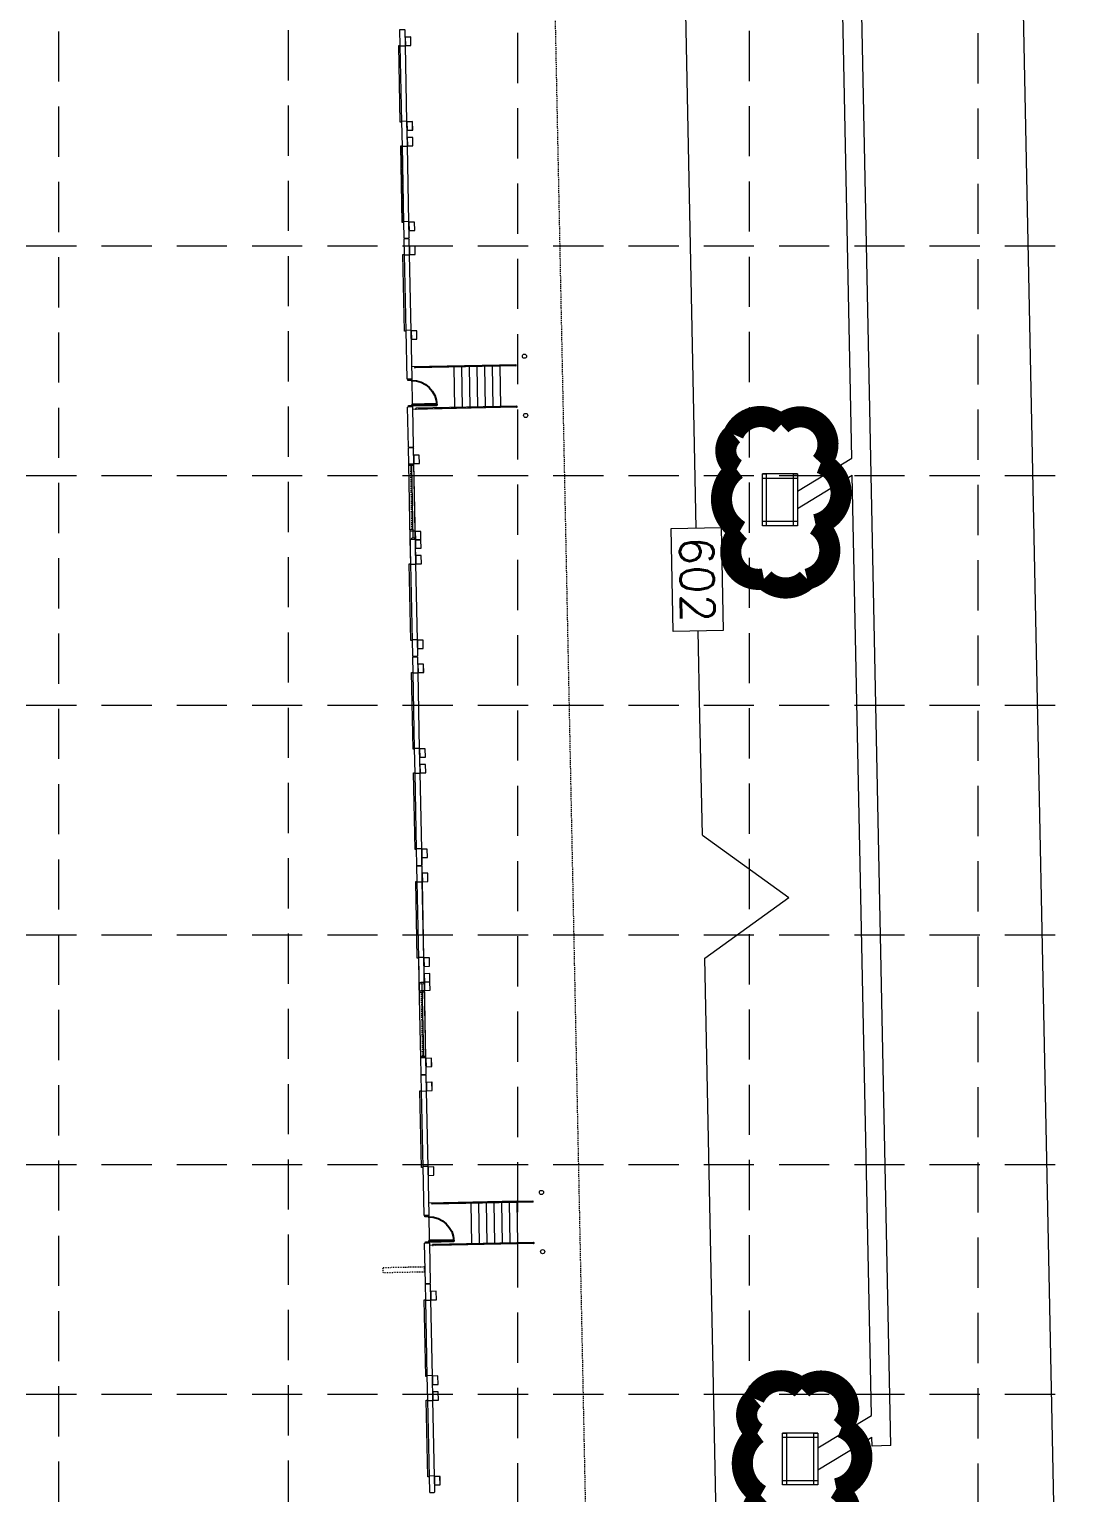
# Model space of a CAD drawing. Extents: x 2140663 to 2528301, y 336313 to 7007653.
# Drawn here: x 2527994.3 to 2528118.8, y 7006322.3 to 7006497.2 of the extents above; entities that cross this region are included whole.
import ezdxf

# ---------------------------------------------------------------- set-up
doc = ezdxf.new("R2010")
doc.units = 0
doc.header["$MEASUREMENT"] = 0
for name, pattern in [('HIDDEN', [0.375, 0.25, -0.125]), ('xdrc002ar$0$HIDDEN2', [0.1875, 0.125, -0.0625]), ('xdrc002pt$0$HIDDEN2', [0.1875, 0.125, -0.0625])]:
    doc.linetypes.add(name, pattern=pattern)
for name, color, linetype in [('1 PROPOSED CONTOURS', 43, 'Continuous'), ('GRID', 254, 'HIDDEN'), ('LEGEND', 7, 'Continuous'), ('xdrc002ar$0$BASE1$0$ADO', 8, 'Continuous'), ('xdrc002ar$0$BASE1$0$AFL', 1, 'Continuous'), ('xdrc002ar$0$BASE1$0$AFLHR', 7, 'Continuous'), ('xdrc002ar$0$BASE1$0$AFLST', 1, 'Continuous'), ('xdrc002ar$0$BASE1$0$awa', 7, 'Continuous'), ('xdrc002ar$0$BASE1$0$awaWING', 1, 'xdrc002ar$0$HIDDEN2'), ('xdrc002ar$0$WINDOWS', 8, 'Continuous'), ('xdrc002ar$0$XR3$0$BASE1$0$ADO', 3, 'Continuous'), ('xdrc002ar$0$XR3$0$BASE1$0$AFL', 1, 'Continuous'), ('xdrc002ar$0$XR3$0$BASE1$0$AFLHR', 2, 'Continuous'), ('xdrc002ar$0$XR3$0$BASE1$0$AFLST', 2, 'Continuous'), ('xdrc002ar$0$XR3$0$BASE1$0$awa', 4, 'Continuous'), ('xdrc002ar$0$XR3$0$WINDOWS', 2, 'Continuous'), ('xdrc002pt$0$V-ESMT-STRM-N', 2, 'xdrc002pt$0$HIDDEN2'), ('xdrc002STM$0$C-STRM-INLET-N', 5, 'Continuous'), ('xdrc002STM$0$C-STRM-PIPE-N', 5, 'Continuous')]:
    doc.layers.add(name, color=color, linetype=linetype)
doc.styles.get("Standard").update_dxf_attribs({"font": 'ARIAL.TTF'})

# ---------------------------------------------------------------- blocks, each defined once
blk = doc.blocks.new('xdrc002ar$0$XR3$0$A$C228123AE')
at = {"layer": 'xdrc002ar$0$XR3$0$BASE1$0$ADO', "lineweight": 0}
for points in [[(22.61683327611536, 15.75429074559361), (22.61683327611536, 17.50429074559361), (132.6168332761154, 17.50429074559361), (132.6168332761154, 15.75429074559361)], [(166.6168332761154, 15.75429074559361), (166.6168332761154, 17.50429074559361), (276.6168332761154, 17.50429074559361), (276.6168332761154, 15.75429074559361)]]:
    blk.add_lwpolyline(points, close=True, dxfattribs=at)
at = {"layer": 'xdrc002ar$0$XR3$0$BASE1$0$AFL', "lineweight": 0}
for p, q in [((22.86683327844366, 8.004440076649189), (132.3668332770467, 8.004440076649189)), ((166.866833277978, 8.004440076649189), (276.366833276581, 8.004440076649189))]:
    blk.add_line(p, q, dxfattribs=at)
for points in [[(10.86683327844366, 8.004440078511834), (10.86683327844366, 0.004440078511834145), (22.86683327844366, 0.004440078511834145), (22.86683327844366, 8.004440078511834)], [(132.3668332770467, 8.004440078511834), (132.3668332770467, 0.004440078511834145), (144.3668332770467, 0.004440078511834145), (144.3668332770467, 8.004440078511834)], [(154.866833277978, 8.004440077580512), (154.866833277978, 0.00444007758051157), (166.866833277978, 0.00444007758051157), (166.866833277978, 8.004440077580512)], [(276.366833276581, 8.004440077580512), (276.366833276581, 0.00444007758051157), (288.366833276581, 0.00444007758051157), (288.366833276581, 8.004440077580512)]]:
    blk.add_lwpolyline(points, close=True, dxfattribs=at)
at = {"layer": 'xdrc002ar$0$XR3$0$BASE1$0$awa', "lineweight": 0}
for p, q in [((-0.008166723418980837, 15.25444007758051), (23.61683327611536, 15.25444007664919)), ((-0.008166723418980837, 15.25444007758051), (-0.008166723418980837, 8.754440076649189)), ((0.7418332765810192, 8.004440076649189), (-0.008166723418980837, 8.754440076649189)), ((0.7418332765810192, 8.004440076649189), (22.86683327658102, 8.004440076649189)), ((23.61683327658102, 8.754440076649189), (22.86683327658102, 8.004440076649189)), ((23.61683327658102, 8.754440076649189), (23.61683327611536, 15.25444007664919)), ((131.6168332770467, 8.754440078511834), (131.616833276581, 15.25444007851183)), ((131.6168332761154, 15.25444007758051), (167.6168332756497, 15.25444007571787)), ((131.6168332770467, 8.754440078511834), (132.3668332770467, 8.004440078511834)), ((132.3668332770467, 8.004440078511834), (166.866833277978, 8.004440076649189)), ((166.866833276581, 8.004440076649189), (167.616833276581, 8.754440076649189)), ((167.616833276581, 8.754440076649189), (167.6168332756497, 15.25444007851183)), ((275.616833276581, 8.754440077580512), (275.6168332756497, 15.25444007758051)), ((275.6168332761154, 15.25444007664919), (299.241833276581, 15.25444007758051)), ((276.366833276581, 8.004440077580512), (275.616833276581, 8.754440077580512)), ((276.366833276581, 8.004440077580512), (298.491833276581, 8.004440077580512)), ((299.241833276581, 8.754440077580512), (298.491833276581, 8.004440077580512)), ((299.241833276581, 15.25444007758051), (299.241833276581, 8.754440077580512))]:
    blk.add_line(p, q, dxfattribs=at)
blk = doc.blocks.new('xdrc002ar$0$XR3$0$BASE1$0$36D')
at = {"layer": 'xdrc002ar$0$XR3$0$BASE1$0$ADO'}
blk.add_lwpolyline([(-1.75, 1.000444171950221e-11), (0, 1.000444171950221e-11), (0, -35.99999999999), (-1.75, -35.99999999999)], close=True, dxfattribs=at)
blk.add_arc((0, 1.000444171950221e-11), 36, 180, 270, dxfattribs=at)
blk = doc.blocks.new('xdrc002ar$0$XR3$0$A$C2C35675B')
at = {"layer": 'xdrc002ar$0$XR3$0$BASE1$0$ADO', "lineweight": 0}
for points in [[(59.6332012093626, 170.7809842955321), (59.6332012093626, 166.0309842955321), (57.63320120889693, 166.0309842955321), (57.6332012093626, 170.7809842955321)], [(97.6332012093626, 170.7809842955321), (97.63320120889693, 166.0309842955321), (95.6332012093626, 166.0309842955321), (95.6332012093626, 170.7809842955321)], [(166.6244176290929, 172.5308349635452), (166.6244176290929, 174.2808349635452), (276.6244176290929, 174.2808349635452), (276.6244176290929, 172.5308349635452)]]:
    blk.add_lwpolyline(points, close=True, dxfattribs=at)
at = {"layer": 'xdrc002ar$0$XR3$0$BASE1$0$AFL', "lineweight": 0}
blk.add_line((166.8744176309556, 164.7809842946008), (276.3744176295586, 164.7809842946008), dxfattribs=at)
for points in [[(154.8744176309556, 164.7809842955321), (154.8744176309556, 156.7809842955321), (166.8744176309556, 156.7809842955321), (166.8744176309556, 164.7809842955321)], [(276.3744176295586, 164.7809842955321), (276.3744176295586, 156.7809842955321), (288.3744176295586, 156.7809842955321), (288.3744176295586, 164.7809842955321)]]:
    blk.add_lwpolyline(points, close=True, dxfattribs=at)
at = {"layer": 'xdrc002ar$0$XR3$0$BASE1$0$AFLHR', "lineweight": 0}
for p, q in [((54.13320120843127, 38.78098429553211), (54.13320120843127, 164.7809842955321)), ((54.13320120843127, 15.78098429646343), (54.13320120843127, 157.0340611664578)), ((55.63320120843127, 15.78098429646343), (55.63320120796561, 160.0691040679812)), ((113.6332012093626, 15.78098429646343), (113.6332012093626, 160.069068627432)), ((115.1332012093626, 38.78098429553211), (115.1332012093626, 164.7809842955321)), ((115.1332012093626, 15.78098429646343), (115.1332012093626, 157.0340611655265))]:
    blk.add_line(p, q, dxfattribs=at)
for centre, start, end in [((54.88320120889693, 160.069068627432), 0, 180), ((114.3832012093626, 160.069068627432), 0, 180), ((54.88320120982826, 15.78098429553211), 180, 0), ((114.3832012093626, 15.78098429646343), 180, 0)]:
    blk.add_arc(centre, 0.75, start, end, dxfattribs=at)
at = {"layer": 'xdrc002ar$0$XR3$0$BASE1$0$AFLST', "lineweight": 0}
for p, q in [((56.88320120982826, 164.7809842964634), (59.63320120843127, 164.7809842964634)), ((61.38320120843127, 164.7809842964634), (98.38320121075958, 164.7809842927381)), ((113.6332012093626, 104.7809842936695), (55.63320120843127, 104.7809842918068)), ((113.6332012093626, 93.78098429460078), (55.63320120843127, 93.78098429553211)), ((113.6332012093626, 82.78098429646343), (55.63320120843127, 82.78098429739475)), ((113.6332012093626, 71.78098429739475), (55.63320120843127, 71.78098429832608)), ((113.6332012093626, 60.7809842992574), (55.63320120843127, 60.78098430018872)), ((113.6332012093626, 49.78098430112004), (55.63320120843127, 49.78098430205137)), ((113.6332012093626, 38.78098430298269), (55.63320120843127, 38.78098430298269))]:
    blk.add_line(p, q, dxfattribs=at)
for centre in [(42.13320120843127, 2.998648459091783), (127.1332012098283, 2.998648459091783)]:
    blk.add_circle(centre, 3, dxfattribs=at)
at = {"layer": 'xdrc002ar$0$XR3$0$BASE1$0$awa', "lineweight": 0}
for p, q in [((-0.0005823704414069653, 172.0309842955321), (57.6332012093626, 172.0309842983261)), ((-0.0005823704414069653, 172.0309842955321), (-0.0005823704414069653, 165.5309842946008)), ((57.63320120889693, 165.5309842955321), (57.6332012093626, 172.0309842936695)), ((97.63320120982826, 172.0309842973948), (167.6244176286273, 172.0309842936695)), ((97.63320120889693, 165.5309842946008), (97.6332012093626, 172.0309842946008)), ((167.6244176295586, 165.5309842946008), (167.6244176286273, 172.0309842964634)), ((275.6244176295586, 165.5309842955321), (275.6244176286273, 172.0309842955321)), ((275.6244176290929, 172.0309842946008), (299.2494176295586, 172.0309842955321)), ((299.2494176295586, 172.0309842955321), (299.2494176295586, 165.5309842955321)), ((0.749417629558593, 164.7809842946008), (-0.0005823704414069653, 165.5309842946008)), ((0.7494176286272705, 164.7809842955321), (56.8832012093626, 164.7809842946008)), ((56.88320120889693, 164.7809842955321), (57.63320120889693, 165.5309842955321)), ((98.38320120889693, 164.7809842946008), (97.63320120889693, 165.5309842946008)), ((98.38320120517164, 164.7809842983261), (166.8744176309556, 164.7809842946008)), ((166.8744176295586, 164.7809842946008), (167.6244176295586, 165.5309842946008)), ((276.3744176295586, 164.7809842955321), (275.6244176295586, 165.5309842955321)), ((276.3744176295586, 164.7809842955321), (298.4994176295586, 164.7809842955321)), ((299.2494176295586, 165.5309842955321), (298.4994176295586, 164.7809842955321))]:
    blk.add_line(p, q, dxfattribs=at)
at = {"layer": 'xdrc002ar$0$XR3$0$BASE1$0$ADO', "lineweight": 0, "extrusion": (0, 0, -1), "zscale": -1}
blk.add_blockref('xdrc002ar$0$XR3$0$BASE1$0$36D', (-59.63320120843127, 166.0309842955321), dxfattribs=at)
blk = doc.blocks.new('xdrc002ar$0$XR3$0$A$C65600574')
at = {"layer": 'xdrc002ar$0$XR3$0$BASE1$0$awa', "lineweight": 0}
blk.add_line((107.9999999990687, -6.499690967611969), (107.9999999897555, -1.999690865166485), dxfattribs=at)
at = {"layer": 'xdrc002ar$0$XR3$0$WINDOWS', "linetype": 'Continuous', "lineweight": 0}
for p, q in [((9.313225746154785e-09, -1.999690865166485), (2.000000009313226, -1.999690867960453)), ((4.656612873077393e-09, -6.499690865166485), (2.000000004656613, -6.499690867960453)), ((2.000000004656613, -6.49969086702913), (2.000000009313226, -1.999690867960453)), ((2.000000007916242, -4.248930997215211), (105.9999999920838, -4.248931059613824)), ((107.9999999897555, -1.999690865166485), (105.9999999897555, -1.999690867960453)), ((105.9999999944121, -6.49969086702913), (105.9999999897555, -1.999690867960453)), ((107.9999999944121, -6.499690865166485), (105.9999999944121, -6.499690867960453))]:
    blk.add_line(p, q, dxfattribs=at)
blk = doc.blocks.new('xdrc002ar$0$BASE1$0$36D')
at = {"layer": 'xdrc002ar$0$BASE1$0$ADO'}
blk.add_lwpolyline([(-1.75, 1.000444171950221e-11), (0, 1.000444171950221e-11), (0, -35.99999999999), (-1.75, -35.99999999999)], close=True, dxfattribs=at)
blk.add_arc((0, 1.000444171950221e-11), 36, 180, 270, dxfattribs=at)
blk = doc.blocks.new('A$C211968B4')
at = {"layer": 'LEGEND', "color": 170, "ltscale": 100, "const_width": 1.261430802800306}
blk.add_lwpolyline([(4.032914736308157, 6.67986492626369, 0.5205670505517462), (4.032914736308157, 6.67986492626369, 0.7651954600696135), (1.179535842966288, 5.243441569618881, 0.4178788784126488), (1.161860283929855, 2.658978256396949, 0.6649002420699669), (4.422610547859222, 2.161206842400134, 0.744833174426672), (8.10029117250815, 1.852431412786245, 0.9756416855879776), (10.39131185039878, 4.219029118306935, 0.5205670505517462), (9.820843972731382, 7.070041866973042, 0.5205670505517462), (7.729127584490925, 6.879974124021828, 0.5402640007904789), (4.032914736308157, 6.67986492626369)], format="xyb", close=True, dxfattribs=at)

msp = doc.modelspace()

# ---------------------------------------------------------------- linework, layer by layer
at = {"layer": '1 PROPOSED CONTOURS', "color": 43, "lineweight": 0}
for p, q in [((2528074.781268106, 7006400.874196944, 602), (2528085.106575944, 7006393.424448506, 602)), ((2528075.079403318, 7006386.189805743, 602), (2528085.106575944, 7006393.424448505, 602))]:
    msp.add_line(p, q, dxfattribs=at)
at = {"layer": '1 PROPOSED CONTOURS', "color": 43, "lineweight": 0, "extrusion": (0.9997939987635137, 0.02029679867523893, 0), "elevation": 2669801.838000226}
msp.add_lwpolyline([(6953796.342384641, 602), (6953725.60848667, 602)], dxfattribs=at)
at = {"layer": '1 PROPOSED CONTOURS', "color": 43, "lineweight": 0, "elevation": 602}
for points in [[(2528074.035912308, 7006437.58605022), (2528072.704465674, 7006503.16529921)], [(2528076.676486264, 7006307.526870585), (2528075.079403318, 7006386.189805743)]]:
    msp.add_lwpolyline(points, dxfattribs=at)
at = {"layer": '1 PROPOSED CONTOURS', "color": 43, "lineweight": 0, "extrusion": (0.9997939987635992, 0.020296798671024, 0), "elevation": 2669801.837970912}
msp.add_lwpolyline([(6953725.608497925, 602.0000000000002), (6953555.170441691, 602.0000000000002)], dxfattribs=at)
at = {"layer": '1 PROPOSED CONTOURS', "color": 43, "linetype": 'Continuous', "lineweight": 0, "elevation": 602}
for points in [[(2528071.036530426, 7006437.525154174), (2528077.03529419, 7006437.646946265)], [(2528071.285914231, 7006425.241971231), (2528071.036530426, 7006437.525154174)], [(2528077.284677993, 7006425.36376332), (2528071.285914231, 7006425.241971231)]]:
    msp.add_lwpolyline(points, dxfattribs=at)
at = {"layer": '1 PROPOSED CONTOURS', "color": 43, "linetype": 'Continuous', "lineweight": 0, "extrusion": (0.9997939605350092, 0.02029868167444284, 0), "elevation": 2669777.599121576}
msp.add_lwpolyline([(6953677.413294091, 602), (6953665.127579804, 602)], dxfattribs=at)
at = {"layer": '1 PROPOSED CONTOURS', "color": 43, "lineweight": 0, "extrusion": (0.9997939605336195, 0.020298681742896, 0), "elevation": 2669774.599597676}
msp.add_lwpolyline([(6953654.929462518, 602), (6953665.127397013, 602)], dxfattribs=at)
at = {"layer": '1 PROPOSED CONTOURS', "color": 43, "lineweight": 0, "extrusion": (0.9997939605339963, 0.02029868172434264, 0), "elevation": 2669774.599468637}
msp.add_lwpolyline([(6953640.693741918, 602.0000000000005), (6953654.929512062, 602.0000000000005)], dxfattribs=at)
at = {"layer": 'GRID', "color": 253, "linetype": 'HIDDEN', "lineweight": 0, "ltscale": 24}
for p, q in [((2527997.886483418, 7006031.983717573), (2527997.756595209, 7007624.562990395)), ((2528025.314863435, 7006032.117452909), (2528025.21406728, 7007624.562990395)), ((2528052.75125109, 7006031.787906426), (2528052.67153935, 7007624.562990395)), ((2528080.45980197, 7006032.041801908), (2528080.250281271, 7007625.178615601)), ((2528107.768453324, 7006031.75605775), (2528107.707753342, 7007625.178615601)), ((2527228.947377252, 7006471.349163459), (2528272.331315909, 7006471.349163459)), ((2527228.947377252, 7006443.891691389), (2528272.331315909, 7006443.891691389)), ((2527228.947377252, 7006416.434219318), (2528272.331315909, 7006416.434219318)), ((2527228.947377252, 7006388.976747248), (2528272.331315909, 7006388.976747248)), ((2527228.947377252, 7006361.51927518), (2528272.331315909, 7006361.51927518)), ((2527228.947377252, 7006334.061803108), (2528272.331315909, 7006334.061803108))]:
    msp.add_line(p, q, dxfattribs=at)
at = {"layer": 'xdrc002ar$0$BASE1$0$ADO', "lineweight": 0}
for points in [[(2528038.813960073, 7006486.136076747), (2528038.668156839, 7006486.133116757), (2528038.482100321, 7006495.297891426), (2528038.627903555, 7006495.300851417)], [(2528039.057524969, 7006474.138553544), (2528038.911721736, 7006474.135593553), (2528038.725665218, 7006483.300368222), (2528038.871468451, 7006483.303328213)], [(2528039.321389675, 7006461.141236991), (2528039.175586442, 7006461.138277001), (2528038.989529924, 7006470.30305167), (2528039.135333157, 7006470.30601166)], [(2528039.58387379, 7006455.39611534), (2528039.979625423, 7006455.404149599), (2528039.983008269, 7006455.237517333), (2528039.587256636, 7006455.229483074)], [(2528039.64814786, 7006452.230102273), (2528040.043899493, 7006452.238136532), (2528040.047282339, 7006452.071504265), (2528039.651530705, 7006452.063470006)], [(2528040.336240764, 7006411.151557268), (2528040.190437531, 7006411.148597277), (2528040.004381013, 7006420.313371946), (2528040.150184246, 7006420.316331937)], [(2528040.579805661, 7006399.154034064), (2528040.434002427, 7006399.151074073), (2528040.247945909, 7006408.315848743), (2528040.393749143, 7006408.318808733)], [(2528041.351094462, 7006361.161877626), (2528041.205291229, 7006361.158917636), (2528041.019234711, 7006370.323692305), (2528041.165037944, 7006370.326652295)], [(2528041.613578577, 7006355.416755975), (2528042.00933021, 7006355.424790234), (2528042.012713056, 7006355.258157968), (2528041.616961422, 7006355.250123709)], [(2528041.677852646, 7006352.250742908), (2528042.07360428, 7006352.258777167), (2528042.076987125, 7006352.0921449), (2528041.681235492, 7006352.084110641)], [(2528041.858522352, 7006336.166993614), (2528041.712719118, 7006336.164033623), (2528041.5266626, 7006345.328808293), (2528041.672465834, 7006345.331768284)], [(2528042.102087248, 7006324.169470411), (2528041.956284015, 7006324.16651042), (2528041.770227497, 7006333.331285089), (2528041.91603073, 7006333.33424508)]]:
    msp.add_lwpolyline(points, close=True, dxfattribs=at)
at = {"layer": 'xdrc002ar$0$BASE1$0$ADO', "color": 7, "lineweight": 0}
for points in [[(2528040.07237877, 7006424.148873875), (2528039.926575539, 7006424.145913885), (2528039.74051901, 7006433.310688487), (2528039.886322241, 7006433.313648478)], [(2528040.843666757, 7006386.156761513), (2528040.697863525, 7006386.153801523), (2528040.511806996, 7006395.318576125), (2528040.657610228, 7006395.321536115)]]:
    msp.add_lwpolyline(points, close=True, dxfattribs=at)
at = {"layer": 'xdrc002ar$0$BASE1$0$AFL', "color": 7, "lineweight": 0}
for p, q in [((2528039.459224809, 7006486.170014055), (2528039.274014003, 7006495.293130658)), ((2528039.702789705, 7006474.172490852), (2528039.517578899, 7006483.295607454)), ((2528039.966654412, 7006461.175174299), (2528039.781443605, 7006470.298290902)), ((2528040.93509976, 7006446.316775815), (2528040.268570698, 7006446.303244431)), ((2528040.268570698, 7006446.303244431), (2528040.288867773, 7006445.303450837)), ((2528040.288867773, 7006445.303450837), (2528040.955396835, 7006445.316982221)), ((2528040.955396835, 7006445.316982221), (2528040.93509976, 7006446.316775815)), ((2528041.120310577, 7006437.193659277), (2528040.453781515, 7006437.180127893)), ((2528040.453781515, 7006437.180127893), (2528040.474078591, 7006436.180334301)), ((2528040.474078591, 7006436.180334301), (2528041.140607653, 7006436.193865684)), ((2528041.140607653, 7006436.193865684), (2528041.120310577, 7006437.193659277)), ((2528041.17866467, 7006434.319252698), (2528040.512135608, 7006434.305721314)), ((2528040.512135608, 7006434.305721314), (2528040.532432684, 7006433.305927721)), ((2528041.198961746, 7006433.319459104), (2528041.17866467, 7006434.319252698)), ((2528040.532432684, 7006433.305927721), (2528041.198961746, 7006433.319459104)), ((2528040.717643502, 7006424.182811184), (2528040.532432684, 7006433.305927721)), ((2528041.384172563, 7006424.196342568), (2528040.717643502, 7006424.182811184)), ((2528040.717643502, 7006424.182811184), (2528040.737940577, 7006423.183017591)), ((2528041.404469639, 7006423.196548975), (2528041.384172563, 7006424.196342568)), ((2528040.737940577, 7006423.183017591), (2528041.404469639, 7006423.196548975)), ((2528040.9815055, 7006411.185494576), (2528040.796294694, 7006420.308611178)), ((2528041.225070396, 7006399.187971372), (2528041.03985959, 7006408.311087974)), ((2528041.949952656, 7006396.327140335), (2528041.283423595, 7006396.313608951)), ((2528041.283423595, 7006396.313608951), (2528041.303720671, 7006395.313815357)), ((2528041.970249732, 7006395.327346741), (2528041.949952656, 7006396.327140335)), ((2528041.303720671, 7006395.313815357), (2528041.970249732, 7006395.327346741)), ((2528041.488931488, 7006386.190698822), (2528041.303720671, 7006395.313815357)), ((2528042.15546055, 7006386.204230205), (2528041.488931488, 7006386.190698822)), ((2528041.488931488, 7006386.190698822), (2528041.509228564, 7006385.190905229)), ((2528042.175757626, 7006385.204436613), (2528042.15546055, 7006386.204230205)), ((2528041.509228564, 7006385.190905229), (2528042.175757626, 7006385.204436613)), ((2528042.213814643, 7006383.329823624), (2528041.547285581, 7006383.316292241)), ((2528041.547285581, 7006383.316292241), (2528041.567582657, 7006382.316498648)), ((2528041.567582657, 7006382.316498648), (2528042.234111719, 7006382.330030032)), ((2528042.234111719, 7006382.330030032), (2528042.213814643, 7006383.329823624)), ((2528042.39902546, 7006374.206707089), (2528041.732496399, 7006374.193175705)), ((2528041.732496399, 7006374.193175705), (2528041.752793475, 7006373.193382112)), ((2528041.752793475, 7006373.193382112), (2528042.419322536, 7006373.206913496)), ((2528042.419322536, 7006373.206913496), (2528042.39902546, 7006374.206707089)), ((2528041.996359198, 7006361.195814934), (2528041.811148392, 7006370.318931537)), ((2528042.503787088, 7006336.200930922), (2528042.318576281, 7006345.324047524)), ((2528042.747351984, 7006324.203407719), (2528042.562141178, 7006333.326524321))]:
    msp.add_line(p, q, dxfattribs=at)
for points in [[(2528039.274014003, 7006495.293130658), (2528039.94054307, 7006495.306662041), (2528039.920245995, 7006496.306455641), (2528039.253716928, 7006496.292924258)], [(2528039.479521884, 7006485.170220455), (2528040.146050951, 7006485.183751838), (2528040.125753876, 7006486.183545439), (2528039.459224809, 7006486.170014055)], [(2528039.517578898, 7006483.295607454), (2528040.184107965, 7006483.309138837), (2528040.163810891, 7006484.308932438), (2528039.497281824, 7006484.295401054)], [(2528039.72308678, 7006473.172697252), (2528040.389615847, 7006473.186228635), (2528040.369318772, 7006474.186022235), (2528039.702789705, 7006474.172490852)], [(2528039.781443605, 7006470.298290902), (2528040.447972672, 7006470.311822285), (2528040.427675597, 7006471.311615885), (2528039.76114653, 7006471.298084502)], [(2528039.986951486, 7006460.175380698), (2528040.653480553, 7006460.188912082), (2528040.633183478, 7006461.188705682), (2528039.966654412, 7006461.175174299)], [(2528040.796294694, 7006420.308611178), (2528041.462823761, 7006420.322142561), (2528041.442526686, 7006421.321936161), (2528040.775997619, 7006421.308404778)], [(2528041.001802575, 7006410.185700975), (2528041.668331642, 7006410.199232358), (2528041.648034567, 7006411.199025959), (2528040.9815055, 7006411.185494576)], [(2528041.03985959, 7006408.311087974), (2528041.706388657, 7006408.324619357), (2528041.686091582, 7006409.324412958), (2528041.019562515, 7006409.310881575)], [(2528041.245367471, 7006398.188177772), (2528041.911896538, 7006398.201709155), (2528041.891599463, 7006399.201502755), (2528041.225070396, 7006399.187971372)], [(2528041.811148392, 7006370.318931537), (2528042.477677458, 7006370.33246292), (2528042.457380384, 7006371.33225652), (2528041.790851317, 7006371.318725137)], [(2528042.016656273, 7006360.196021333), (2528042.68318534, 7006360.209552716), (2528042.662888265, 7006361.209346317), (2528041.996359198, 7006361.195814934)], [(2528042.318576281, 7006345.324047524), (2528042.985105348, 7006345.337578908), (2528042.964808274, 7006346.337372508), (2528042.298279207, 7006346.323841125)], [(2528042.524084162, 7006335.201137322), (2528043.190613229, 7006335.214668705), (2528043.170316155, 7006336.214462305), (2528042.503787088, 7006336.200930922)], [(2528042.562141177, 7006333.326524321), (2528043.228670244, 7006333.340055704), (2528043.208373169, 7006334.339849304), (2528042.541844103, 7006334.326317921)], [(2528042.767649059, 7006323.203614119), (2528043.434178126, 7006323.217145502), (2528043.413881051, 7006324.216939102), (2528042.747351984, 7006324.203407719)]]:
    msp.add_lwpolyline(points, close=True, dxfattribs=at)
at = {"layer": 'xdrc002ar$0$BASE1$0$AFLHR', "lineweight": 0}
for p, q in [((2528050.552003492, 7006457.077415496), (2528040.054170689, 7006456.864296212)), ((2528052.468274559, 7006457.116318222), (2528040.69961437, 7006456.877399535)), ((2528052.470811693, 7006456.991344023), (2528040.449286418, 7006456.747291854)), ((2528050.655180288, 7006451.995131361), (2528040.157347485, 7006451.782012077)), ((2528052.568914221, 7006452.159008288), (2528040.547385992, 7006451.914956058)), ((2528052.571451356, 7006452.034034087), (2528040.802791166, 7006451.7951154)), ((2528052.581708279, 7006357.098056131), (2528042.083875476, 7006356.884936847)), ((2528054.50051648, 7006357.011984657), (2528042.478991204, 7006356.767932489)), ((2528054.497979346, 7006357.136958857), (2528042.729319157, 7006356.89804017)), ((2528054.598619008, 7006352.179648923), (2528042.577090779, 7006351.935596693)), ((2528054.601156143, 7006352.054674722), (2528042.832495953, 7006351.815756035)), ((2528052.684885075, 7006352.015771996), (2528042.187052272, 7006351.802652712))]:
    msp.add_line(p, q, dxfattribs=at)
for centre, start, end in [((2528052.469543126, 7006457.053831122), 271.1630170373276, 91.16301703732765), ((2528040.448017851, 7006456.809778954), 91.16301703732765, 271.1630170373276), ((2528040.548657512, 7006451.852469019), 91.16301703732765, 271.1630170373276), ((2528052.570182789, 7006452.096521188), 271.1630170373276, 91.16301703732765), ((2528042.477722637, 7006356.830419589), 91.16301703732765, 271.1630170373276), ((2528054.499247913, 7006357.074471757), 271.1630170373276, 91.16301703732765), ((2528054.599887575, 7006352.117161823), 271.1630170373276, 91.16301703732765), ((2528042.578362299, 7006351.873109654), 91.16301703732765, 271.1630170373276)]:
    msp.add_arc(centre, 0.06249997545074071, start, end, dxfattribs=at)
at = {"layer": 'xdrc002ar$0$BASE1$0$AFLST', "color": 7, "lineweight": 0}
for p, q in [((2528040.145084669, 7006452.386054044), (2528040.082502023, 7006455.468750978)), ((2528045.055675825, 7006456.840807385), (2528045.153778353, 7006452.00847165)), ((2528045.972153292, 7006456.859413037), (2528046.07025582, 7006452.027077302)), ((2528046.888630759, 7006456.878018688), (2528046.986733286, 7006452.045682954)), ((2528047.805108225, 7006456.896624341), (2528047.903210753, 7006452.064288606)), ((2528048.721585692, 7006456.915229992), (2528048.81968822, 7006452.082894257)), ((2528049.638063159, 7006456.933835644), (2528049.736165687, 7006452.10149991)), ((2528050.554540626, 7006456.952441296), (2528050.652643153, 7006452.120105561)), ((2528040.152696073, 7006452.011131443), (2528040.148044659, 7006452.24025081)), ((2528047.085380612, 7006356.86144802), (2528047.18348314, 7006352.029112285)), ((2528048.001858079, 7006356.880053672), (2528048.099960607, 7006352.047717937)), ((2528048.918335545, 7006356.898659323), (2528049.016438073, 7006352.066323589)), ((2528049.834813012, 7006356.917264976), (2528049.93291554, 7006352.084929241)), ((2528050.751290479, 7006356.935870627), (2528050.849393007, 7006352.103534892)), ((2528051.667767946, 7006356.954476279), (2528051.765870473, 7006352.122140544)), ((2528052.584245413, 7006356.973081931), (2528052.68234794, 7006352.140746196)), ((2528042.174789456, 7006352.406694679), (2528042.11220681, 7006355.489391613)), ((2528042.182400859, 7006352.031772078), (2528042.177749446, 7006352.260891445))]:
    msp.add_line(p, q, dxfattribs=at)
for centre in [(2528053.512952282, 7006458.137732158), (2528053.656723228, 7006451.055860822), (2528055.542657069, 7006358.158372793), (2528055.686428015, 7006351.076501457)]:
    msp.add_circle(centre, 0.2499999018029629, dxfattribs=at)
at = {"layer": 'xdrc002ar$0$BASE1$0$awa', "lineweight": 0}
for p, q in [((2528038.631280737, 7006497.186724393), (2528039.172835604, 7006497.197718642)), ((2528038.671240603, 7006495.218380742), (2528038.631280737, 7006497.186724393)), ((2528039.172835604, 7006497.197718642), (2528039.236591271, 7006497.136500108)), ((2528039.274014003, 7006495.293130658), (2528039.236591271, 7006497.136500108)), ((2528039.212795469, 7006495.229374991), (2528038.671240603, 7006495.218380742)), ((2528039.274014003, 7006495.293130658), (2528039.212795469, 7006495.229374991)), ((2528039.395469142, 7006486.231232588), (2528038.853914275, 7006486.220238339)), ((2528038.914805499, 7006483.220857538), (2528038.853914275, 7006486.220238339)), ((2528039.459224809, 7006486.170014055), (2528039.395469142, 7006486.231232588)), ((2528039.517578898, 7006483.295607454), (2528039.459224809, 7006486.170014055)), ((2528039.456360366, 7006483.231851787), (2528039.517578898, 7006483.295607454)), ((2528039.456360366, 7006483.231851787), (2528038.914805499, 7006483.220857538)), ((2528039.639034038, 7006474.233709385), (2528039.097479171, 7006474.222715136)), ((2528039.137439037, 7006472.254371486), (2528039.097479171, 7006474.222715136)), ((2528039.639034038, 7006474.233709385), (2528039.702789705, 7006474.172490852)), ((2528039.740212437, 7006472.329121402), (2528039.702789705, 7006474.172490852)), ((2528039.137439037, 7006472.254371486), (2528039.678993904, 7006472.265365734)), ((2528039.138710339, 7006472.191884636), (2528039.680265206, 7006472.202878885)), ((2528039.178670205, 7006470.223540986), (2528039.138710339, 7006472.191884636)), ((2528039.740212437, 7006472.329121402), (2528039.678993904, 7006472.265365734)), ((2528039.680265206, 7006472.202878885), (2528039.744020873, 7006472.141660352)), ((2528039.781443605, 7006470.298290902), (2528039.744020873, 7006472.141660352)), ((2528039.720225072, 7006470.234535234), (2528039.178670205, 7006470.223540985)), ((2528039.781443605, 7006470.298290902), (2528039.720225072, 7006470.234535234)), ((2528039.902898744, 7006461.236392831), (2528039.361343877, 7006461.225398582)), ((2528039.479728623, 7006455.394001062), (2528039.361343877, 7006461.225398583)), ((2528039.966654412, 7006461.175174299), (2528039.902898744, 7006461.236392831)), ((2528040.082502022, 7006455.468750978), (2528039.966654412, 7006461.175174299)), ((2528040.02128349, 7006455.40499531), (2528039.479728623, 7006455.394001062)), ((2528040.082502023, 7006455.468750978), (2528040.02128349, 7006455.40499531)), ((2528040.088940405, 7006452.072349976), (2528039.547385538, 7006452.061355728)), ((2528039.644868639, 7006447.259531729), (2528039.547385538, 7006452.061355728)), ((2528040.152696073, 7006452.011131443), (2528040.088940405, 7006452.072349976)), ((2528040.247642039, 7006447.334281645), (2528040.152696073, 7006452.011131443)), ((2528039.644868639, 7006447.259531729), (2528040.186423506, 7006447.270525978)), ((2528040.247642039, 7006447.334281645), (2528040.186423506, 7006447.270525978)), ((2528040.153561428, 7006422.202204913), (2528040.695116295, 7006422.213199162)), ((2528040.193521294, 7006420.233861262), (2528040.153561428, 7006422.202204913)), ((2528040.695116295, 7006422.213199162), (2528040.758871962, 7006422.151980628)), ((2528040.796294694, 7006420.308611178), (2528040.758871962, 7006422.151980628)), ((2528040.796294694, 7006420.308611178), (2528040.735076161, 7006420.244855511)), ((2528040.735076161, 7006420.244855511), (2528040.193521294, 7006420.233861262)), ((2528040.917749833, 7006411.246713108), (2528040.376194966, 7006411.235718859)), ((2528040.43708619, 7006408.236338058), (2528040.376194966, 7006411.235718859)), ((2528040.9815055, 7006411.185494576), (2528040.917749833, 7006411.246713108)), ((2528041.03985959, 7006408.311087974), (2528040.9815055, 7006411.185494576)), ((2528040.978641057, 7006408.247332308), (2528040.43708619, 7006408.236338058)), ((2528040.978641057, 7006408.247332308), (2528041.03985959, 7006408.311087974)), ((2528041.161314729, 7006399.249189905), (2528040.619759862, 7006399.238195656)), ((2528040.659719728, 7006397.269852006), (2528040.619759862, 7006399.238195656)), ((2528041.161314729, 7006399.249189905), (2528041.225070396, 7006399.187971372)), ((2528041.262493128, 7006397.344601922), (2528041.225070396, 7006399.187971372)), ((2528040.659719728, 7006397.269852006), (2528041.201274595, 7006397.280846254)), ((2528041.262493128, 7006397.344601922), (2528041.201274595, 7006397.280846254)), ((2528041.168415126, 7006372.212525271), (2528041.709969993, 7006372.22351952)), ((2528041.208374992, 7006370.244181621), (2528041.168415126, 7006372.212525271)), ((2528041.709969993, 7006372.22351952), (2528041.77372566, 7006372.162300987)), ((2528041.811148392, 7006370.318931537), (2528041.77372566, 7006372.162300987)), ((2528041.749929859, 7006370.255175869), (2528041.208374992, 7006370.24418162)), ((2528041.811148392, 7006370.318931537), (2528041.749929859, 7006370.255175869)), ((2528041.932603531, 7006361.257033466), (2528041.391048664, 7006361.246039217)), ((2528041.50943341, 7006355.414641697), (2528041.391048664, 7006361.246039218)), ((2528041.996359198, 7006361.195814934), (2528041.932603531, 7006361.257033466)), ((2528042.112206809, 7006355.489391613), (2528041.996359198, 7006361.195814934)), ((2528042.050988276, 7006355.425635945), (2528041.50943341, 7006355.414641697)), ((2528042.11220681, 7006355.489391613), (2528042.050988276, 7006355.425635945)), ((2528042.118645192, 7006352.092990611), (2528041.577090325, 7006352.081996363)), ((2528041.674573426, 7006347.280172364), (2528041.577090325, 7006352.081996363)), ((2528042.182400859, 7006352.031772078), (2528042.118645192, 7006352.092990611)), ((2528042.277346826, 7006347.35492228), (2528042.182400859, 7006352.031772078)), ((2528041.674573426, 7006347.280172364), (2528042.216128293, 7006347.291166613)), ((2528041.675843016, 7006347.21764126), (2528042.217397883, 7006347.228635509)), ((2528041.715802881, 7006345.249297609), (2528041.675843016, 7006347.21764126)), ((2528042.277346826, 7006347.35492228), (2528042.216128293, 7006347.291166613)), ((2528042.217397883, 7006347.228635509), (2528042.28115355, 7006347.167416975)), ((2528042.318576281, 7006345.324047524), (2528042.28115355, 7006347.167416975)), ((2528042.257357748, 7006345.260291858), (2528041.715802881, 7006345.249297609)), ((2528042.318576281, 7006345.324047524), (2528042.257357748, 7006345.260291858)), ((2528042.44003142, 7006336.262149455), (2528041.898476554, 7006336.251155206)), ((2528041.959367778, 7006333.251774405), (2528041.898476554, 7006336.251155206)), ((2528042.503787088, 7006336.200930922), (2528042.44003142, 7006336.262149455)), ((2528042.562141177, 7006333.326524321), (2528042.503787088, 7006336.200930922)), ((2528042.500922645, 7006333.262768654), (2528041.959367778, 7006333.251774405)), ((2528042.500922645, 7006333.262768654), (2528042.562141177, 7006333.326524321)), ((2528042.683596317, 7006324.264626252), (2528042.14204145, 7006324.253632003)), ((2528042.182001316, 7006322.285288353), (2528042.14204145, 7006324.253632003)), ((2528042.683596317, 7006324.264626252), (2528042.747351984, 7006324.203407719)), ((2528042.784774716, 7006322.360038268), (2528042.747351984, 7006324.203407719)), ((2528042.182001316, 7006322.285288353), (2528042.723556183, 7006322.296282601)), ((2528042.784774716, 7006322.360038268), (2528042.723556183, 7006322.296282601))]:
    msp.add_line(p, q, dxfattribs=at)
at = {"layer": 'xdrc002ar$0$BASE1$0$awa', "color": 7, "lineweight": 0}
for p, q in [((2528039.646134511, 7006447.197044557), (2528040.187689373, 7006447.208038806)), ((2528039.686094379, 7006445.228700921), (2528039.646134511, 7006447.197044557)), ((2528040.187689373, 7006447.208038806), (2528040.25144504, 7006447.146820274)), ((2528040.288867773, 7006445.303450837), (2528040.25144504, 7006447.146820274)), ((2528040.227649241, 7006445.239695171), (2528039.686094379, 7006445.228700921)), ((2528040.227623494, 7006445.239694647), (2528039.852700888, 7006445.232083242)), ((2528040.288867773, 7006445.303450837), (2528040.227649241, 7006445.239695171)), ((2528040.390025849, 7006437.241346426), (2528039.848470985, 7006437.230352176)), ((2528039.929659289, 7006433.231177804), (2528039.848470985, 7006437.230352176)), ((2528040.453781515, 7006437.180127893), (2528040.390025849, 7006437.241346426)), ((2528040.532432684, 7006433.305927721), (2528040.453781515, 7006437.180127893)), ((2528040.471214152, 7006433.242172054), (2528039.929659289, 7006433.231177804)), ((2528040.471214152, 7006433.242172054), (2528040.532432684, 7006433.305927721)), ((2528040.653887835, 7006424.244029716), (2528040.112332972, 7006424.233035467)), ((2528040.15229284, 7006422.26469183), (2528040.112332972, 7006424.233035467)), ((2528040.653887835, 7006424.244029716), (2528040.717643502, 7006424.182811184)), ((2528040.755066235, 7006422.339441746), (2528040.717643502, 7006424.182811184)), ((2528040.15229284, 7006422.26469183), (2528040.693847703, 7006422.275686079)), ((2528040.755066235, 7006422.339441746), (2528040.693847703, 7006422.275686079)), ((2528040.660987407, 7006397.207409078), (2528041.202542271, 7006397.218403327)), ((2528040.700947276, 7006395.239065442), (2528040.660987407, 7006397.207409078)), ((2528041.202542271, 7006397.218403327), (2528041.266297937, 7006397.157184795)), ((2528041.303720671, 7006395.313815357), (2528041.266297937, 7006397.157184795)), ((2528041.242502138, 7006395.250059691), (2528040.700947276, 7006395.239065442)), ((2528041.303720671, 7006395.313815357), (2528041.242502138, 7006395.250059691)), ((2528041.425175821, 7006386.251917354), (2528040.883620959, 7006386.240923105)), ((2528040.964809262, 7006382.241748733), (2528040.883620959, 7006386.240923105)), ((2528041.488931488, 7006386.190698822), (2528041.425175821, 7006386.251917354)), ((2528041.567582657, 7006382.316498648), (2528041.488931488, 7006386.190698822)), ((2528041.506364125, 7006382.252742982), (2528040.964809262, 7006382.241748733)), ((2528041.506338377, 7006382.252742459), (2528041.131415771, 7006382.245131054)), ((2528041.506364125, 7006382.252742982), (2528041.567582657, 7006382.316498648)), ((2528041.668740732, 7006374.254394237), (2528041.127185869, 7006374.243399988)), ((2528041.167145737, 7006372.275056351), (2528041.127185869, 7006374.243399988)), ((2528041.668740732, 7006374.254394237), (2528041.732496399, 7006374.193175705)), ((2528041.769919132, 7006372.349806268), (2528041.732496399, 7006374.193175705)), ((2528041.167145737, 7006372.275056351), (2528041.7087006, 7006372.2860506)), ((2528041.769919132, 7006372.349806268), (2528041.7087006, 7006372.2860506))]:
    msp.add_line(p, q, dxfattribs=at)
at = {"layer": 'xdrc002ar$0$BASE1$0$awaWING', "color": 7, "lineweight": 0, "ltscale": 0.5}
for p, q in [((2528036.574412885, 7006349.083978282), (2528036.63563105, 7006349.147734298)), ((2528036.574412885, 7006349.083978282), (2528036.585410259, 7006348.54242348)), ((2528041.584377639, 7006348.643937699), (2528036.585410259, 7006348.54242348)), ((2528041.509624245, 7006349.246710659), (2528036.63563105, 7006349.147734298)), ((2528041.509624245, 7006349.246710659), (2528041.573380265, 7006349.185492499)), ((2528041.584377639, 7006348.643937699), (2528041.573380265, 7006349.185492499))]:
    msp.add_line(p, q, dxfattribs=at)
at = {"layer": 'xdrc002ar$0$WINDOWS', "color": 7, "linetype": 'Continuous', "lineweight": 0}
for p, q in [((2528039.686056149, 7006445.228700548), (2528039.689438995, 7006445.062068283)), ((2528040.064361593, 7006445.069679686), (2528039.689438995, 7006445.062068283)), ((2528040.060978747, 7006445.236311953), (2528040.064361593, 7006445.069679686)), ((2528040.453781515, 7006437.180127893), (2528040.288867773, 7006445.303450837)), ((2528040.219972508, 7006437.404595475), (2528039.84504991, 7006437.396984071)), ((2528039.848432756, 7006437.230351806), (2528039.84504991, 7006437.396984071)), ((2528040.223355354, 7006437.237963208), (2528040.219972508, 7006437.404595475)), ((2528040.964771032, 7006382.241748359), (2528040.968153879, 7006382.075116095)), ((2528041.343076476, 7006382.082727498), (2528040.968153879, 7006382.075116095)), ((2528041.33969363, 7006382.249359764), (2528041.343076476, 7006382.082727498)), ((2528041.732496399, 7006374.193175705), (2528041.567582657, 7006382.316498648)), ((2528041.498687391, 7006374.417643285), (2528041.123764794, 7006374.410031883)), ((2528041.127147639, 7006374.243399617), (2528041.123764794, 7006374.410031883)), ((2528041.502070237, 7006374.251011021), (2528041.498687391, 7006374.417643285))]:
    msp.add_line(p, q, dxfattribs=at)
at = {"layer": 'xdrc002ar$0$WINDOWS', "color": 7, "linetype": 'xdrc002ar$0$HIDDEN2', "lineweight": 0}
for p, q in [((2528039.876836984, 7006445.065872699), (2528040.032447905, 7006437.400788488)), ((2528041.155551868, 7006382.078920512), (2528041.311162788, 7006374.413836299))]:
    msp.add_line(p, q, dxfattribs=at)
at = {"layer": 'xdrc002ar$0$XR3$0$BASE1$0$ADO', "color": 7, "lineweight": 0}
for points in [[(2528040.07018436, 7006424.148686345), (2528039.924381127, 7006424.145726397), (2528039.738327196, 7006433.310501051), (2528039.884130429, 7006433.313461001)], [(2528040.841461575, 7006386.156573764), (2528040.695658342, 7006386.153613815), (2528040.509604412, 7006395.318388471), (2528040.655407645, 7006395.32134842)]]:
    msp.add_lwpolyline(points, close=True, dxfattribs=at)
at = {"layer": 'xdrc002ar$0$XR3$0$BASE1$0$AFL', "color": 7, "lineweight": 0}
for p, q in [((2528040.715449101, 7006424.182623471), (2528040.53024087, 7006433.30574006)), ((2528041.486726317, 7006386.19051089), (2528041.301518085, 7006395.313627479))]:
    msp.add_line(p, q, dxfattribs=at)
for points in [[(2528040.286679361, 7006445.303263246), (2528040.953208426, 7006445.316794441), (2528040.932911634, 7006446.31658804), (2528040.266382568, 7006446.303056845)], [(2528040.492184384, 7006435.180353058), (2528041.15871345, 7006435.193884253), (2528041.138416658, 7006436.193677852), (2528040.471887592, 7006436.180146657)], [(2528040.53024087, 7006433.30574006), (2528041.196769936, 7006433.319271255), (2528041.176473144, 7006434.319064855), (2528040.509944078, 7006434.30553366)], [(2528040.735745893, 7006423.182829873), (2528041.402274959, 7006423.196361068), (2528041.381978166, 7006424.196154666), (2528040.7154491, 7006424.182623471)], [(2528041.301518085, 7006395.313627479), (2528041.968047151, 7006395.327158674), (2528041.947750359, 7006396.326952273), (2528041.281221293, 7006396.313421078)], [(2528041.507023109, 7006385.190717292), (2528042.173552175, 7006385.204248487), (2528042.153255382, 7006386.204042085), (2528041.486726316, 7006386.19051089)], [(2528041.545079594, 7006383.316104294), (2528042.21160866, 7006383.329635489), (2528042.191311868, 7006384.329429087), (2528041.524782802, 7006384.315897892)], [(2528041.750584618, 7006373.193194105), (2528042.417113684, 7006373.2067253), (2528042.396816891, 7006374.2065189), (2528041.730287825, 7006374.192987705)]]:
    msp.add_lwpolyline(points, close=True, dxfattribs=at)
at = {"layer": 'xdrc002ar$0$XR3$0$BASE1$0$awa', "color": 7, "lineweight": 0}
for p, q in [((2528039.643946634, 7006447.196857148), (2528040.1855015, 7006447.207851244)), ((2528039.683905944, 7006445.228513501), (2528039.643946634, 7006447.196857148)), ((2528040.1855015, 7006447.207851244), (2528040.24925715, 7006447.146632694)), ((2528040.286679361, 7006445.303263246), (2528040.24925715, 7006447.146632694)), ((2528040.22546081, 7006445.239507596), (2528039.683905944, 7006445.228513501)), ((2528040.286679361, 7006445.303263246), (2528040.22546081, 7006445.239507596)), ((2528040.408131942, 7006436.241365206), (2528039.866577076, 7006436.230371111)), ((2528039.927467454, 7006433.230990315), (2528039.866577076, 7006436.230371111)), ((2528040.471887592, 7006436.180146657), (2528040.408131942, 7006436.241365206)), ((2528040.53024087, 7006433.30574006), (2528040.471887592, 7006436.180146657)), ((2528040.469022319, 7006433.241984411), (2528039.927467454, 7006433.230990315)), ((2528040.469022319, 7006433.241984411), (2528040.53024087, 7006433.30574006)), ((2528040.651693451, 7006424.243842022), (2528040.110138585, 7006424.232847925)), ((2528040.150097895, 7006422.264504278), (2528040.110138585, 7006424.232847925)), ((2528040.651693451, 7006424.243842022), (2528040.715449101, 7006424.182623471)), ((2528040.752871312, 7006422.339254024), (2528040.715449101, 7006424.182623471)), ((2528040.150097895, 7006422.264504278), (2528040.691652761, 7006422.275498373)), ((2528040.752871312, 7006422.339254024), (2528040.691652761, 7006422.275498373)), ((2528040.658785359, 7006397.207221381), (2528041.200340225, 7006397.218215477)), ((2528040.698744669, 7006395.238877733), (2528040.658785359, 7006397.207221381)), ((2528041.200340225, 7006397.218215477), (2528041.264095875, 7006397.156996927)), ((2528041.301518085, 7006395.313627479), (2528041.264095875, 7006397.156996927)), ((2528041.240299535, 7006395.24987183), (2528040.698744669, 7006395.238877733)), ((2528041.301518085, 7006395.313627479), (2528041.240299535, 7006395.24987183)), ((2528041.422970667, 7006386.251729441), (2528040.881415801, 7006386.240735345)), ((2528040.942306178, 7006383.241354548), (2528040.881415801, 7006386.240735345)), ((2528041.486726317, 7006386.19051089), (2528041.422970667, 7006386.251729441)), ((2528041.545079594, 7006383.316104294), (2528041.486726317, 7006386.19051089)), ((2528041.483861044, 7006383.252348644), (2528040.942306178, 7006383.241354548)), ((2528041.483861044, 7006383.252348644), (2528041.545079594, 7006383.316104294)), ((2528041.666532176, 7006374.254206254), (2528041.12497731, 7006374.243212159)), ((2528041.16493662, 7006372.274868511), (2528041.12497731, 7006374.243212159)), ((2528041.666532176, 7006374.254206254), (2528041.730287825, 7006374.192987705)), ((2528041.767710037, 7006372.349618256), (2528041.730287825, 7006374.192987705)), ((2528041.16493662, 7006372.274868511), (2528041.706491486, 7006372.285862607)), ((2528041.767710037, 7006372.349618256), (2528041.706491486, 7006372.285862607))]:
    msp.add_line(p, q, dxfattribs=at)
at = {"layer": 'xdrc002ar$0$XR3$0$WINDOWS', "color": 7, "linetype": 'Continuous', "lineweight": 0}
for p, q in [((2528039.866577076, 7006436.230371111), (2528039.683905944, 7006445.228513501)), ((2528040.471887592, 7006436.180146657), (2528040.286679361, 7006445.303263246)), ((2528041.12497731, 7006374.243212159), (2528040.942306178, 7006383.241354548)), ((2528041.730287825, 7006374.192987705), (2528041.545079594, 7006383.316104294))]:
    msp.add_line(p, q, dxfattribs=at)
at = {"layer": 'xdrc002pt$0$V-ESMT-STRM-N', "color": 7, "lineweight": 0}
msp.add_line((2528061.615909888, 7006281.728490265), (2528044.540302898, 7007122.77269759), dxfattribs=at)
at = {"layer": 'xdrc002STM$0$C-STRM-INLET-N', "color": 5, "lineweight": 0}
for p, q in [((2528086.147844639, 7006444.063914476, 601), (2528081.960344639, 7006444.063914476, 601)), ((2528081.960344639, 7006437.876414476, 601), (2528081.960344639, 7006444.063914476, 601)), ((2528081.960344639, 7006444.063914476, 601), (2528082.460344638, 7006444.063914476, 601)), ((2528081.960344639, 7006443.563914476, 601), (2528086.147844639, 7006443.563914476, 601)), ((2528082.460344639, 7006437.876414476, 601), (2528082.460344639, 7006444.063914476, 601)), ((2528085.647844638, 7006444.063914476, 601), (2528086.147844639, 7006444.063914476, 601)), ((2528085.647844639, 7006444.063914476, 601), (2528085.647844639, 7006437.876414476, 601)), ((2528086.147844639, 7006444.063914476, 601), (2528086.147844639, 7006437.876414476, 601)), ((2528086.147844639, 7006438.376414476, 601), (2528081.960344639, 7006438.376414476, 601)), ((2528086.147844639, 7006437.876414476, 601), (2528081.960344639, 7006437.876414476, 601)), ((2528088.56561265, 7006329.386895101), (2528084.37811265, 7006329.386895101)), ((2528084.37811265, 7006323.199395101), (2528084.37811265, 7006329.386895101)), ((2528084.37811265, 7006329.386895101), (2528084.878112649, 7006329.386895101)), ((2528084.87811265, 7006323.199395101), (2528084.87811265, 7006329.386895101)), ((2528088.065612649, 7006329.386895101), (2528088.56561265, 7006329.386895101)), ((2528088.06561265, 7006329.386895101), (2528088.06561265, 7006323.199395101)), ((2528088.56561265, 7006329.386895101), (2528088.56561265, 7006323.199395101)), ((2528084.37811265, 7006328.886895101), (2528088.56561265, 7006328.886895101)), ((2528088.56561265, 7006323.699395101), (2528084.37811265, 7006323.699395101)), ((2528088.56561265, 7006323.199395101), (2528084.37811265, 7006323.199395101))]:
    msp.add_line(p, q, dxfattribs=at)
at = {"layer": 'xdrc002STM$0$C-STRM-PIPE-N', "color": 5, "lineweight": 0}
for p, q in [((2528092.664459996, 7006445.933591881), (2528090.385699973, 7006558.171939842)), ((2528097.311574651, 7006327.888627579), (2528092.635236384, 7006558.217611879)), ((2528086.147844639, 7006441.992721945, 560.4643216273865), (2528092.664459996, 7006445.933591881, -22.92857598817761)), ((2528086.147844639, 7006439.947607007, 641.5356782892378), (2528092.705478069, 7006443.913282286, 54.47068237299186)), ((2528094.987957814, 7006331.491722655), (2528092.705478069, 7006443.913282287)), ((2528095.06203824, 7006327.842955546), (2528095.040695337, 7006328.894181749)), ((2528097.311574651, 7006327.888627579), (2528095.06203824, 7006327.842955546))]:
    msp.add_line(p, q, dxfattribs=at)
for points in [[(2528088.56561265, 7006327.607861847), (2528094.987957814, 7006331.491722655)], [(2528088.56561265, 7006324.978428354), (2528095.040695337, 7006328.894181749)]]:
    msp.add_lwpolyline(points, dxfattribs=at)

# ---------------------------------------------------------------- block references
at = {"color": 7, "linetype": 'Continuous', "lineweight": 0, "xscale": 0.08333330000000119, "yscale": 0.08333329999999961, "zscale": 0.08333330000000001, "rotation": 91.1630006841798}
for p in [(2528053.975636309, 7006447.550365924), (2528056.005312751, 7006347.571005986)]:
    msp.add_blockref('xdrc002ar$0$XR3$0$A$C2C35675B', p, dxfattribs=at)
at = {"linetype": 'Continuous', "lineweight": 0, "xscale": 2, "yscale": 2, "zscale": 2, "rotation": 90}
for p in [(2528092.629470023, 7006429.164423076), (2528095.115810573, 7006313.887797385)]:
    msp.add_blockref('A$C211968B4', p, dxfattribs=at)
at = {"layer": 'xdrc002ar$0$BASE1$0$ADO', "lineweight": 0, "extrusion": (0, 0, -1), "xscale": 0.08333330060098763, "yscale": 0.08333330060098731, "zscale": -0.08333330000000001, "rotation": 268.8369829626724}
for p in [(-2528040.043899493, 7006452.238136532), (-2528042.07360428, 7006352.258777167)]:
    msp.add_blockref('xdrc002ar$0$BASE1$0$36D', p, dxfattribs=at)
at = {"layer": 'xdrc002ar$0$XR3$0$BASE1$0$awa', "color": 7, "linetype": 'Continuous', "lineweight": 0, "xscale": 0.08333330000000119, "yscale": 0.08333329999999961, "zscale": 0.08333330000000001, "rotation": 91.1630006841798}
for name, p in [('xdrc002ar$0$XR3$0$A$C228123AE', (2528040.406185423, 7006472.280665989)), ('xdrc002ar$0$XR3$0$A$C65600574', (2528039.866577076, 7006436.230371111)), ('xdrc002ar$0$XR3$0$A$C228123AE', (2528041.928444855, 7006397.296146078)), ('xdrc002ar$0$XR3$0$A$C65600574', (2528041.12497731, 7006374.243212159)), ('xdrc002ar$0$XR3$0$A$C228123AE', (2528043.450705184, 7006322.311581993))]:
    msp.add_blockref(name, p, dxfattribs=at)

# ---------------------------------------------------------------- texts
at = {"layer": '1 PROPOSED CONTOURS', "color": 43, "lineweight": 0, "insert": (2528076.055798911, 7006436.626853622, 602), "char_height": 4, "width": 15.04761904761904, "attachment_point": 1, "rotation": 271.1631086764228}
msp.add_mtext('\\Fsimplex.shx;\\W1.0000000000;\\T1.0000000000;\\o\\l602', dxfattribs=at)

doc.saveas('drawing.dxf')
